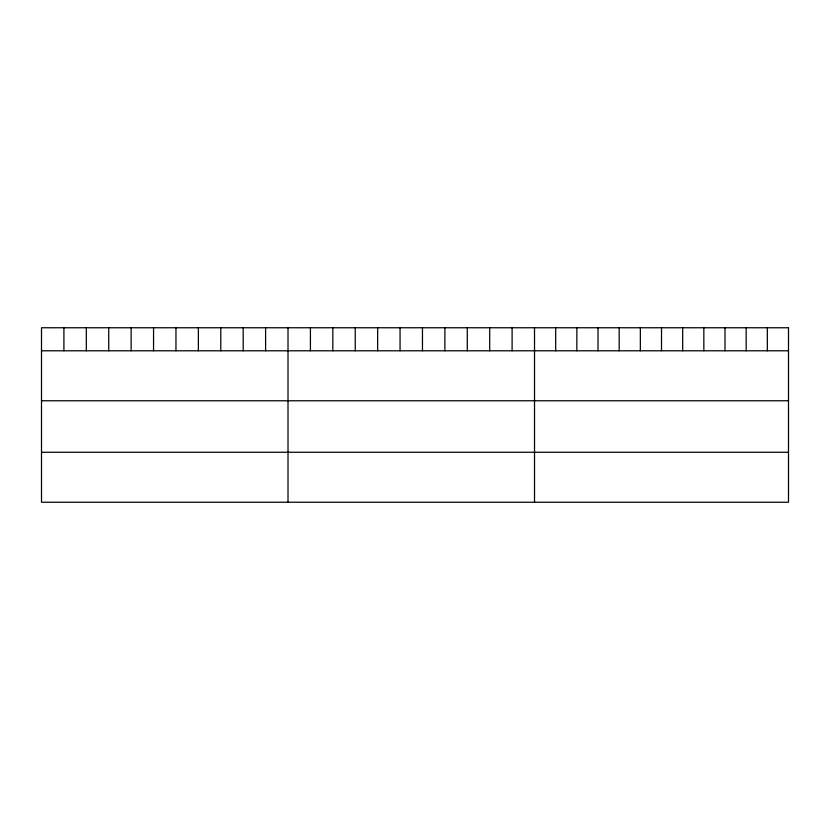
<?xml version="1.0" encoding="UTF-8"?>
<svg xmlns="http://www.w3.org/2000/svg" width="830" height="830" viewBox="0 0 830 830"><rect width="100%" height="100%" fill="white"/><g stroke="black" fill="none" stroke-linecap="round" stroke-linejoin="round"><path stroke-width="1.25" d="M41.5 350.789L788.5 350.789M41.5 400.766L788.5 400.766M41.5 452.267L788.5 452.267M767.335 327.757L767.335 350.789M746.17 327.757L746.17 350.789M725.005 327.757L725.005 350.789M703.84 327.757L703.84 350.789M682.675 327.757L682.675 350.789M661.51 327.757L661.51 350.789M640.345 327.757L640.345 350.789M619.18 327.757L619.18 350.789M598.015 327.757L598.015 350.789M576.85 327.757L576.85 350.789M555.685 327.757L555.685 350.789M534.52 327.757L534.52 502.243M512.11 327.757L512.11 350.789M489.7 327.757L489.7 350.789M467.29 327.757L467.29 350.789M444.88 327.757L444.88 350.789M422.47 327.757L422.47 350.789M400.06 327.757L400.06 350.789M377.65 327.757L377.65 350.789M355.24 327.757L355.24 350.789M332.83 327.757L332.83 350.789M310.42 327.757L310.42 350.789M288.01 327.757L288.01 502.243M265.6 327.757L265.6 350.789M243.19 327.757L243.19 350.789M220.78 327.757L220.78 350.789M198.37 327.757L198.37 350.789M175.96 327.757L175.96 350.789M153.55 327.757L153.55 350.789M131.14 327.757L131.14 350.789M108.73 327.757L108.73 350.789M86.32 327.757L86.32 350.789M63.91 327.757L63.91 350.789M788.5 327.757L41.5 327.757L41.5 502.243L788.5 502.243L788.5 327.757"/></g></svg>
